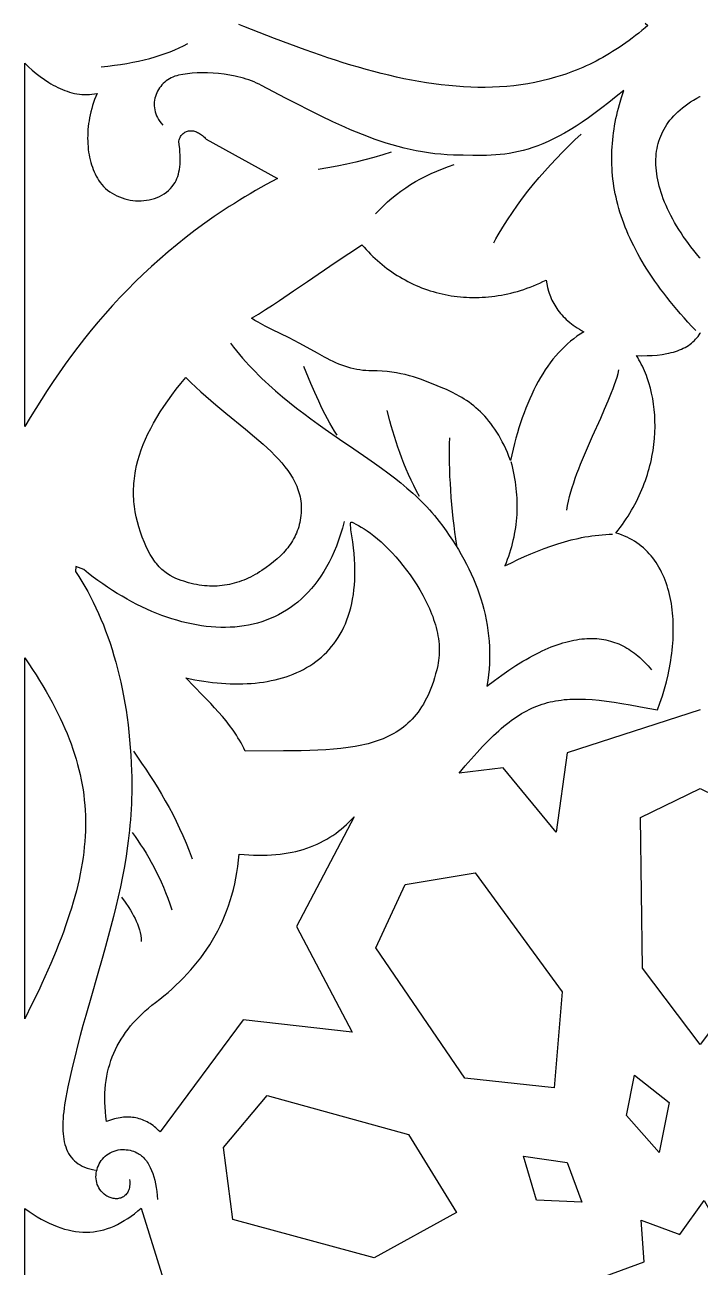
# Model space of a CAD drawing. Extents: x -332 to 348, y -263 to 352.
# Drawn here: x -270.8 to -243.5, y -11 to 39.3 of the extents above; entities that cross this region are included whole.
import ezdxf

# ---------------------------------------------------------------- set-up
doc = ezdxf.new("R2010")
doc.units = 0
doc.layers.add('LAYER_1', color=18, linetype='CONTINUOUS')
doc.layers.add('LAYER_2', color=174, linetype='CONTINUOUS')

msp = doc.modelspace()

# ---------------------------------------------------------------- linework, layer by layer
at = {"layer": 'LAYER_1'}
for points in [[(-245.694, 39.42), (-245.586, 39.326), (-245.693, 39.232), (-245.824, 39.122), (-245.954, 39.015), (-246.085, 38.91), (-246.216, 38.809), (-246.347, 38.711), (-246.479, 38.615), (-246.611, 38.523), (-246.744, 38.433), (-246.877, 38.346), (-247.01, 38.262), (-247.143, 38.18), (-247.277, 38.101), (-247.411, 38.025), (-247.545, 37.952), (-247.68, 37.881), (-247.815, 37.812), (-247.95, 37.746), (-248.086, 37.683), (-248.222, 37.622), (-248.359, 37.564), (-248.495, 37.508), (-248.632, 37.454), (-248.77, 37.403), (-248.908, 37.354), (-249.043, 37.308), (-249.323, 37.221), (-249.602, 37.143), (-249.882, 37.074), (-250.164, 37.014), (-250.447, 36.962), (-250.732, 36.918), (-251.018, 36.881), (-251.305, 36.853), (-251.595, 36.832), (-251.885, 36.818), (-252.177, 36.812), (-252.47, 36.813), (-252.765, 36.82), (-253.061, 36.834), (-253.359, 36.855), (-253.657, 36.882), (-253.957, 36.915), (-254.258, 36.954), (-254.559, 36.999), (-254.862, 37.049), (-255.166, 37.104), (-255.471, 37.165), (-255.776, 37.231), (-256.082, 37.302), (-256.389, 37.377), (-256.697, 37.456), (-257.005, 37.54), (-257.313, 37.628), (-257.622, 37.719), (-257.932, 37.814), (-258.241, 37.913), (-258.551, 38.014), (-258.86, 38.118), (-259.482, 38.336), (-260.102, 38.562), (-260.722, 38.796), (-261.341, 39.036), (-261.959, 39.28), (-262.162, 39.361)], [(-243.463, 29.884), (-243.488, 29.913), (-243.608, 30.055), (-243.723, 30.198), (-243.835, 30.341), (-243.942, 30.483), (-244.045, 30.625), (-244.145, 30.767), (-244.239, 30.909), (-244.33, 31.05), (-244.417, 31.191), (-244.499, 31.331), (-244.577, 31.47), (-244.651, 31.609), (-244.721, 31.747), (-244.786, 31.884), (-244.847, 32.02), (-244.904, 32.155), (-244.957, 32.289), (-245.005, 32.422), (-245.049, 32.553), (-245.088, 32.683), (-245.124, 32.811), (-245.155, 32.938), (-245.182, 33.064), (-245.205, 33.188), (-245.223, 33.31), (-245.238, 33.43), (-245.248, 33.549), (-245.255, 33.665), (-245.257, 33.78), (-245.255, 33.894), (-245.25, 34.005), (-245.24, 34.114), (-245.226, 34.222), (-245.209, 34.328), (-245.188, 34.432), (-245.162, 34.534), (-245.133, 34.635), (-245.1, 34.734), (-245.063, 34.832), (-245.022, 34.928), (-244.977, 35.023), (-244.927, 35.117), (-244.874, 35.209), (-244.815, 35.3), (-244.753, 35.39), (-244.686, 35.479), (-244.613, 35.566), (-244.536, 35.653), (-244.454, 35.738), (-244.367, 35.822), (-244.275, 35.904), (-244.177, 35.986), (-244.073, 36.066), (-243.964, 36.144), (-243.85, 36.221), (-243.729, 36.296), (-243.602, 36.369), (-243.47, 36.44), (-243.463, 36.443)], [(-243.463, 11.565), (-248.853, 9.817), (-249.305, 6.602), (-251.448, 9.208), (-253.239, 8.991), (-252.988, 9.29), (-252.745, 9.571), (-252.51, 9.833), (-252.281, 10.079), (-252.059, 10.308), (-251.842, 10.52), (-251.629, 10.717), (-251.524, 10.809), (-251.419, 10.897), (-251.315, 10.982), (-251.212, 11.063), (-251.109, 11.14), (-251.007, 11.213), (-250.905, 11.283), (-250.803, 11.35), (-250.7, 11.412), (-250.598, 11.472), (-250.496, 11.527), (-250.393, 11.58), (-250.29, 11.629), (-250.186, 11.675), (-250.082, 11.718), (-249.977, 11.757), (-249.871, 11.793), (-249.764, 11.827), (-249.656, 11.857), (-249.547, 11.884), (-249.436, 11.909), (-249.324, 11.93), (-249.211, 11.949), (-249.096, 11.964), (-248.98, 11.978), (-248.861, 11.988), (-248.741, 11.996), (-248.618, 12.001), (-248.494, 12.003), (-248.367, 12.004), (-248.106, 11.997), (-247.835, 11.98), (-247.553, 11.955), (-247.259, 11.921), (-246.952, 11.879), (-246.632, 11.829), (-246.297, 11.771), (-245.946, 11.707), (-245.58, 11.636), (-245.196, 11.559), (-245.092, 11.842), (-244.996, 12.127), (-244.91, 12.414), (-244.832, 12.701), (-244.764, 12.988), (-244.733, 13.132), (-244.705, 13.275), (-244.679, 13.418), (-244.655, 13.561), (-244.634, 13.704), (-244.615, 13.846), (-244.598, 13.987), (-244.584, 14.128), (-244.573, 14.269), (-244.563, 14.408), (-244.557, 14.547), (-244.553, 14.685), (-244.551, 14.822), (-244.552, 14.957), (-244.556, 15.092), (-244.562, 15.226), (-244.57, 15.358), (-244.582, 15.489), (-244.596, 15.619), (-244.612, 15.747), (-244.631, 15.874), (-244.653, 15.999), (-244.678, 16.123), (-244.705, 16.244), (-244.735, 16.364), (-244.768, 16.482), (-244.804, 16.598), (-244.842, 16.712), (-244.883, 16.824), (-244.927, 16.934), (-244.974, 17.042), (-245.024, 17.147), (-245.077, 17.25), (-245.132, 17.35), (-245.191, 17.448), (-245.252, 17.544), (-245.316, 17.636), (-245.383, 17.726), (-245.454, 17.814), (-245.527, 17.898), (-245.603, 17.979), (-245.682, 18.058), (-245.765, 18.133), (-245.85, 18.205), (-245.938, 18.274), (-246.03, 18.339), (-246.125, 18.401), (-246.223, 18.46), (-246.324, 18.515), (-246.428, 18.567), (-246.535, 18.615), (-246.646, 18.659), (-246.759, 18.7), (-246.876, 18.736), (-246.787, 18.849), (-246.701, 18.962), (-246.617, 19.076), (-246.537, 19.191), (-246.458, 19.307), (-246.383, 19.424), (-246.31, 19.541), (-246.24, 19.659), (-246.173, 19.778), (-246.108, 19.897), (-246.046, 20.017), (-245.986, 20.137), (-245.929, 20.258), (-245.875, 20.379), (-245.823, 20.501), (-245.774, 20.622), (-245.727, 20.744), (-245.682, 20.866), (-245.641, 20.989), (-245.601, 21.111), (-245.564, 21.234), (-245.53, 21.356), (-245.498, 21.479), (-245.468, 21.602), (-245.441, 21.724), (-245.416, 21.846), (-245.393, 21.968), (-245.373, 22.09), (-245.339, 22.333), (-245.314, 22.574), (-245.299, 22.814), (-245.292, 23.051), (-245.294, 23.285), (-245.304, 23.517), (-245.323, 23.745), (-245.35, 23.97), (-245.386, 24.191), (-245.429, 24.407), (-245.48, 24.618), (-245.539, 24.824), (-245.606, 25.025), (-245.642, 25.123), (-245.68, 25.22), (-245.72, 25.315), (-245.761, 25.409), (-245.805, 25.501), (-245.85, 25.591), (-245.897, 25.68), (-245.946, 25.766), (-245.996, 25.851), (-246.049, 25.934), (-245.829, 25.929), (-245.615, 25.931), (-245.406, 25.941), (-245.203, 25.957), (-245.007, 25.982), (-244.818, 26.014), (-244.726, 26.033), (-244.637, 26.055), (-244.549, 26.078), (-244.464, 26.104), (-244.381, 26.132), (-244.301, 26.162), (-244.223, 26.195), (-244.148, 26.229), (-244.075, 26.266), (-244.005, 26.306), (-243.937, 26.348), (-243.873, 26.392), (-243.811, 26.439), (-243.753, 26.488), (-243.697, 26.54), (-243.645, 26.595), (-243.596, 26.652), (-243.55, 26.712), (-243.507, 26.774), (-243.468, 26.84), (-243.468, 26.858), (-243.463, 26.849)], [(-270.841, -15.706), (-270.841, -8.664), (-270.671, -8.782), (-270.502, -8.892), (-270.337, -8.994), (-270.173, -9.088), (-270.011, -9.174), (-269.851, -9.253), (-269.693, -9.324), (-269.537, -9.388), (-269.383, -9.444), (-269.23, -9.492), (-269.079, -9.532), (-268.929, -9.565), (-268.781, -9.591), (-268.634, -9.608), (-268.488, -9.618), (-268.344, -9.621), (-268.2, -9.616), (-268.058, -9.603), (-267.917, -9.583), (-267.776, -9.556), (-267.636, -9.521), (-267.497, -9.478), (-267.358, -9.428), (-267.22, -9.371), (-267.083, -9.306), (-266.946, -9.233), (-266.809, -9.153), (-266.672, -9.066), (-266.536, -8.972), (-266.399, -8.87), (-266.263, -8.76), (-266.126, -8.644), (-265.147, -11.769)]]:
    msp.add_lwpolyline(points, dxfattribs=at)
for points in [[(-270.694, 37.651), (-270.541, 37.514), (-270.382, 37.38), (-270.217, 37.251), (-270.047, 37.128), (-269.872, 37.012), (-269.783, 36.958), (-269.692, 36.905), (-269.601, 36.856), (-269.508, 36.809), (-269.414, 36.765), (-269.319, 36.724), (-269.224, 36.686), (-269.127, 36.652), (-269.03, 36.621), (-268.932, 36.594), (-268.833, 36.57), (-268.733, 36.551), (-268.632, 36.536), (-268.531, 36.526), (-268.429, 36.52), (-268.327, 36.518), (-268.224, 36.522), (-268.12, 36.531), (-268.017, 36.545), (-267.912, 36.564), (-267.963, 36.442), (-268.011, 36.319), (-268.054, 36.196), (-268.094, 36.073), (-268.13, 35.95), (-268.163, 35.827), (-268.191, 35.705), (-268.217, 35.583), (-268.238, 35.461), (-268.256, 35.341), (-268.271, 35.22), (-268.282, 35.101), (-268.29, 34.982), (-268.294, 34.865), (-268.296, 34.749), (-268.294, 34.634), (-268.288, 34.52), (-268.28, 34.408), (-268.268, 34.297), (-268.254, 34.188), (-268.236, 34.081), (-268.215, 33.975), (-268.191, 33.872), (-268.165, 33.771), (-268.135, 33.671), (-268.103, 33.575), (-268.067, 33.48), (-268.029, 33.388), (-267.989, 33.299), (-267.945, 33.213), (-267.899, 33.129), (-267.851, 33.048), (-267.789, 32.957), (-267.721, 32.872), (-267.647, 32.791), (-267.568, 32.715), (-267.485, 32.644), (-267.396, 32.578), (-267.304, 32.518), (-267.208, 32.462), (-267.108, 32.412), (-267.006, 32.367), (-266.901, 32.328), (-266.793, 32.295), (-266.684, 32.266), (-266.574, 32.244), (-266.463, 32.227), (-266.351, 32.216), (-266.238, 32.211), (-266.126, 32.212), (-266.015, 32.219), (-265.905, 32.232), (-265.795, 32.252), (-265.688, 32.277), (-265.583, 32.309), (-265.48, 32.347), (-265.38, 32.391), (-265.284, 32.442), (-265.191, 32.5), (-265.103, 32.564), (-265.018, 32.635), (-264.939, 32.713), (-264.865, 32.798), (-264.797, 32.889), (-264.752, 32.96), (-264.711, 33.035), (-264.675, 33.115), (-264.643, 33.199), (-264.616, 33.288), (-264.592, 33.382), (-264.573, 33.482), (-264.559, 33.586), (-264.549, 33.696), (-264.543, 33.812), (-264.541, 33.933), (-264.544, 34.06), (-264.552, 34.193), (-264.564, 34.332), (-264.58, 34.478), (-264.6, 34.629), (-264.585, 34.682), (-264.567, 34.73), (-264.547, 34.775), (-264.525, 34.817), (-264.501, 34.855), (-264.474, 34.889), (-264.446, 34.921), (-264.416, 34.948), (-264.384, 34.973), (-264.351, 34.994), (-264.317, 35.012), (-264.281, 35.026), (-264.244, 35.038), (-264.206, 35.046), (-264.168, 35.052), (-264.128, 35.054), (-264.088, 35.053), (-264.047, 35.05), (-264.006, 35.043), (-263.965, 35.034), (-263.923, 35.021), (-263.882, 35.006), (-263.84, 34.988), (-263.799, 34.968), (-263.758, 34.945), (-263.718, 34.919), (-263.678, 34.891), (-263.638, 34.86), (-263.6, 34.826), (-263.562, 34.791), (-263.526, 34.752), (-263.491, 34.712), (-260.601, 33.115), (-260.828, 32.994), (-261.053, 32.872), (-261.275, 32.748), (-261.495, 32.623), (-261.712, 32.497), (-261.926, 32.369), (-262.138, 32.24), (-262.347, 32.109), (-262.554, 31.977), (-262.758, 31.844), (-262.96, 31.71), (-263.16, 31.574), (-263.357, 31.437), (-263.551, 31.298), (-263.934, 31.018), (-264.307, 30.732), (-264.672, 30.442), (-265.027, 30.147), (-265.375, 29.848), (-265.713, 29.543), (-266.044, 29.235), (-266.367, 28.922), (-266.682, 28.605), (-266.989, 28.284), (-267.29, 27.959), (-267.583, 27.631), (-267.869, 27.298), (-268.149, 26.962), (-268.422, 26.623), (-268.689, 26.28), (-268.949, 25.933), (-269.204, 25.584), (-269.453, 25.232), (-269.697, 24.876), (-269.936, 24.518), (-270.169, 24.157), (-270.398, 23.793), (-270.621, 23.427), (-270.841, 23.059), (-270.841, 37.791)], [(-257.088, 30.328), (-257.003, 30.232), (-256.915, 30.139), (-256.826, 30.048), (-256.735, 29.958), (-256.643, 29.871), (-256.549, 29.787), (-256.454, 29.704), (-256.357, 29.623), (-256.259, 29.545), (-256.16, 29.469), (-256.059, 29.395), (-255.957, 29.324), (-255.853, 29.254), (-255.748, 29.187), (-255.642, 29.122), (-255.535, 29.06), (-255.427, 29), (-255.317, 28.942), (-255.207, 28.886), (-255.095, 28.833), (-254.982, 28.782), (-254.868, 28.734), (-254.754, 28.688), (-254.638, 28.644), (-254.521, 28.603), (-254.404, 28.565), (-254.285, 28.529), (-254.166, 28.495), (-254.046, 28.464), (-253.925, 28.435), (-253.803, 28.409), (-253.681, 28.385), (-253.558, 28.364), (-253.434, 28.346), (-253.31, 28.33), (-253.185, 28.316), (-253.06, 28.306), (-252.934, 28.298), (-252.808, 28.292), (-252.681, 28.29), (-252.554, 28.29), (-252.426, 28.292), (-252.298, 28.297), (-252.169, 28.306), (-252.041, 28.316), (-251.912, 28.33), (-251.782, 28.346), (-251.653, 28.365), (-251.523, 28.387), (-251.394, 28.412), (-251.264, 28.44), (-251.134, 28.47), (-251.004, 28.503), (-250.874, 28.539), (-250.744, 28.578), (-250.614, 28.62), (-250.484, 28.665), (-250.354, 28.713), (-250.224, 28.764), (-250.094, 28.817), (-249.965, 28.874), (-249.836, 28.934), (-249.707, 28.996), (-249.683, 28.843), (-249.651, 28.691), (-249.61, 28.543), (-249.587, 28.469), (-249.562, 28.397), (-249.534, 28.325), (-249.504, 28.253), (-249.472, 28.183), (-249.437, 28.113), (-249.4, 28.044), (-249.361, 27.976), (-249.319, 27.908), (-249.275, 27.842), (-249.228, 27.776), (-249.178, 27.711), (-249.126, 27.647), (-249.071, 27.583), (-249.013, 27.521), (-248.952, 27.459), (-248.889, 27.398), (-248.822, 27.339), (-248.753, 27.28), (-248.681, 27.222), (-248.605, 27.165), (-248.527, 27.109), (-248.445, 27.054), (-248.361, 27), (-248.273, 26.947), (-248.182, 26.895), (-248.321, 26.807), (-248.457, 26.715), (-248.59, 26.616), (-248.719, 26.513), (-248.846, 26.404), (-248.969, 26.29), (-249.089, 26.171), (-249.205, 26.047), (-249.319, 25.918), (-249.429, 25.784), (-249.537, 25.644), (-249.642, 25.501), (-249.743, 25.352), (-249.842, 25.198), (-249.937, 25.04), (-250.03, 24.877), (-250.12, 24.71), (-250.207, 24.538), (-250.292, 24.361), (-250.373, 24.18), (-250.452, 23.995), (-250.529, 23.806), (-250.602, 23.612), (-250.673, 23.414), (-250.742, 23.211), (-250.808, 23.005), (-250.871, 22.795), (-250.932, 22.58), (-250.991, 22.362), (-251.047, 22.139), (-251.101, 21.913), (-251.152, 21.683), (-251.215, 21.847), (-251.279, 22.005), (-251.346, 22.156), (-251.414, 22.302), (-251.484, 22.442), (-251.556, 22.577), (-251.63, 22.706), (-251.706, 22.83), (-251.783, 22.949), (-251.862, 23.063), (-251.943, 23.173), (-252.026, 23.277), (-252.11, 23.378), (-252.195, 23.474), (-252.282, 23.566), (-252.371, 23.654), (-252.461, 23.738), (-252.552, 23.818), (-252.645, 23.895), (-252.739, 23.969), (-252.834, 24.039), (-252.931, 24.106), (-253.029, 24.171), (-253.128, 24.233), (-253.229, 24.292), (-253.33, 24.348), (-253.536, 24.455), (-253.747, 24.554), (-253.961, 24.646), (-254.281, 24.777), (-254.598, 24.901), (-254.758, 24.96), (-254.919, 25.016), (-255.083, 25.068), (-255.25, 25.116), (-255.42, 25.16), (-255.594, 25.2), (-255.774, 25.234), (-255.959, 25.263), (-256.151, 25.286), (-256.35, 25.303), (-256.557, 25.312), (-256.773, 25.315), (-256.892, 25.316), (-257.012, 25.323), (-257.133, 25.335), (-257.255, 25.352), (-257.377, 25.373), (-257.5, 25.399), (-257.622, 25.429), (-257.745, 25.464), (-257.867, 25.502), (-257.989, 25.545), (-258.109, 25.591), (-258.229, 25.64), (-258.347, 25.693), (-258.464, 25.75), (-258.579, 25.809), (-258.692, 25.872), (-258.979, 26.034), (-259.244, 26.181), (-259.719, 26.435), (-260.128, 26.647), (-260.486, 26.826), (-260.804, 26.984), (-261.096, 27.133), (-261.376, 27.284), (-261.514, 27.363), (-261.655, 27.447), (-261.371, 27.62), (-261.087, 27.799), (-260.802, 27.983), (-260.516, 28.17), (-259.945, 28.554), (-259.376, 28.943), (-258.255, 29.712), (-257.708, 30.079), (-257.439, 30.255), (-257.173, 30.425)], [(-264.116, 24.848), (-263.913, 24.655), (-263.709, 24.468), (-263.504, 24.285), (-263.299, 24.106), (-263.094, 23.932), (-262.688, 23.594), (-261.902, 22.953), (-261.532, 22.644), (-261.354, 22.492), (-261.182, 22.34), (-261.016, 22.189), (-260.857, 22.038), (-260.706, 21.886), (-260.562, 21.735), (-260.426, 21.582), (-260.299, 21.428), (-260.182, 21.273), (-260.127, 21.195), (-260.074, 21.116), (-260.024, 21.037), (-259.977, 20.957), (-259.933, 20.877), (-259.891, 20.795), (-259.853, 20.714), (-259.817, 20.631), (-259.784, 20.548), (-259.754, 20.464), (-259.728, 20.379), (-259.705, 20.293), (-259.685, 20.206), (-259.668, 20.118), (-259.655, 20.03), (-259.645, 19.94), (-259.639, 19.849), (-259.636, 19.757), (-259.637, 19.653), (-259.642, 19.552), (-259.65, 19.453), (-259.661, 19.356), (-259.675, 19.262), (-259.693, 19.169), (-259.714, 19.079), (-259.738, 18.991), (-259.765, 18.904), (-259.795, 18.82), (-259.828, 18.737), (-259.863, 18.657), (-259.902, 18.578), (-259.943, 18.5), (-259.986, 18.425), (-260.032, 18.351), (-260.081, 18.278), (-260.132, 18.207), (-260.185, 18.137), (-260.241, 18.069), (-260.298, 18.002), (-260.358, 17.936), (-260.483, 17.808), (-260.616, 17.685), (-260.756, 17.565), (-260.903, 17.449), (-261.055, 17.336), (-261.233, 17.213), (-261.323, 17.156), (-261.414, 17.101), (-261.505, 17.048), (-261.596, 16.999), (-261.688, 16.952), (-261.781, 16.907), (-261.875, 16.866), (-261.969, 16.827), (-262.063, 16.791), (-262.158, 16.757), (-262.254, 16.727), (-262.351, 16.699), (-262.448, 16.675), (-262.545, 16.653), (-262.644, 16.634), (-262.743, 16.618), (-262.842, 16.605), (-262.943, 16.595), (-263.044, 16.588), (-263.145, 16.584), (-263.248, 16.584), (-263.351, 16.586), (-263.455, 16.592), (-263.559, 16.6), (-263.664, 16.612), (-263.77, 16.627), (-263.877, 16.646), (-263.985, 16.667), (-264.093, 16.692), (-264.202, 16.721), (-264.401, 16.778), (-264.506, 16.813), (-264.614, 16.852), (-264.723, 16.898), (-264.834, 16.952), (-264.946, 17.014), (-265.059, 17.086), (-265.171, 17.169), (-265.227, 17.215), (-265.282, 17.264), (-265.338, 17.316), (-265.392, 17.372), (-265.447, 17.431), (-265.501, 17.494), (-265.554, 17.56), (-265.606, 17.631), (-265.658, 17.706), (-265.709, 17.785), (-265.759, 17.868), (-265.808, 17.956), (-265.856, 18.049), (-265.903, 18.146), (-265.996, 18.356), (-266.08, 18.565), (-266.156, 18.774), (-266.222, 18.982), (-266.279, 19.189), (-266.328, 19.396), (-266.367, 19.603), (-266.383, 19.706), (-266.397, 19.81), (-266.409, 19.913), (-266.418, 20.016), (-266.425, 20.12), (-266.43, 20.223), (-266.432, 20.327), (-266.433, 20.43), (-266.431, 20.534), (-266.426, 20.638), (-266.419, 20.742), (-266.41, 20.846), (-266.399, 20.95), (-266.385, 21.054), (-266.37, 21.159), (-266.351, 21.263), (-266.308, 21.473), (-266.255, 21.684), (-266.192, 21.896), (-266.121, 22.11), (-266.039, 22.324), (-265.949, 22.54), (-265.849, 22.758), (-265.739, 22.977), (-265.62, 23.198), (-265.491, 23.421), (-265.352, 23.646), (-265.204, 23.873), (-265.046, 24.103), (-264.879, 24.334), (-264.701, 24.569), (-264.514, 24.806), (-264.317, 25.046)], [(-257.575, 19.177), (-257.546, 19.165), (-257.512, 19.146), (-257.425, 19.095), (-257.374, 19.066), (-257.316, 19.037), (-257.203, 18.979), (-257.084, 18.909), (-256.957, 18.826), (-256.825, 18.73), (-256.688, 18.623), (-256.546, 18.506), (-256.402, 18.377), (-256.255, 18.239), (-256.106, 18.092), (-255.956, 17.935), (-255.807, 17.771), (-255.658, 17.598), (-255.511, 17.419), (-255.366, 17.233), (-255.224, 17.04), (-255.087, 16.842), (-254.954, 16.639), (-254.827, 16.432), (-254.706, 16.221), (-254.593, 16.006), (-254.488, 15.788), (-254.439, 15.678), (-254.392, 15.568), (-254.348, 15.457), (-254.306, 15.346), (-254.267, 15.235), (-254.23, 15.123), (-254.197, 15.011), (-254.166, 14.899), (-254.138, 14.787), (-254.114, 14.676), (-254.093, 14.564), (-254.075, 14.452), (-254.061, 14.34), (-254.05, 14.229), (-254.043, 14.118), (-254.039, 14.008), (-254.04, 13.898), (-254.044, 13.789), (-254.053, 13.68), (-254.066, 13.572), (-254.083, 13.465), (-254.104, 13.358), (-254.144, 13.19), (-254.186, 13.027), (-254.231, 12.87), (-254.279, 12.718), (-254.329, 12.572), (-254.382, 12.43), (-254.437, 12.294), (-254.495, 12.162), (-254.556, 12.036), (-254.619, 11.914), (-254.685, 11.797), (-254.754, 11.685), (-254.825, 11.577), (-254.899, 11.474), (-254.975, 11.375), (-255.055, 11.28), (-255.136, 11.189), (-255.221, 11.103), (-255.308, 11.02), (-255.397, 10.941), (-255.489, 10.866), (-255.584, 10.795), (-255.682, 10.727), (-255.782, 10.663), (-255.884, 10.602), (-255.99, 10.545), (-256.097, 10.491), (-256.208, 10.439), (-256.321, 10.391), (-256.437, 10.346), (-256.555, 10.304), (-256.676, 10.264), (-256.799, 10.228), (-256.925, 10.193), (-257.054, 10.161), (-257.185, 10.132), (-257.319, 10.105), (-257.455, 10.08), (-257.736, 10.036), (-258.027, 10), (-258.328, 9.971), (-258.64, 9.948), (-258.962, 9.93), (-259.294, 9.917), (-259.636, 9.908), (-259.989, 9.902), (-260.352, 9.899), (-261.906, 9.894), (-261.961, 10.007), (-262.018, 10.117), (-262.077, 10.225), (-262.138, 10.331), (-262.201, 10.435), (-262.265, 10.536), (-262.399, 10.735), (-262.539, 10.927), (-262.683, 11.114), (-262.833, 11.296), (-262.988, 11.474), (-263.146, 11.648), (-263.307, 11.821), (-263.638, 12.163), (-263.976, 12.507), (-264.317, 12.858), (-264.135, 12.819), (-263.952, 12.784), (-263.77, 12.752), (-263.589, 12.723), (-263.409, 12.697), (-263.229, 12.675), (-263.05, 12.657), (-262.872, 12.642), (-262.696, 12.63), (-262.52, 12.622), (-262.346, 12.618), (-262.173, 12.617), (-262.002, 12.62), (-261.833, 12.627), (-261.665, 12.638), (-261.499, 12.652), (-261.334, 12.671), (-261.172, 12.693), (-261.012, 12.719), (-260.854, 12.749), (-260.699, 12.783), (-260.545, 12.821), (-260.395, 12.864), (-260.247, 12.91), (-260.101, 12.961), (-259.959, 13.015), (-259.819, 13.074), (-259.682, 13.138), (-259.548, 13.206), (-259.418, 13.278), (-259.291, 13.354), (-259.167, 13.435), (-259.047, 13.521), (-258.93, 13.611), (-258.817, 13.705), (-258.708, 13.805), (-258.602, 13.908), (-258.501, 14.017), (-258.403, 14.13), (-258.31, 14.248), (-258.221, 14.371), (-258.137, 14.499), (-258.057, 14.632), (-257.981, 14.77), (-257.91, 14.912), (-257.844, 15.06), (-257.783, 15.212), (-257.727, 15.37), (-257.675, 15.533), (-257.629, 15.701), (-257.589, 15.875), (-257.553, 16.053), (-257.523, 16.237), (-257.499, 16.426), (-257.48, 16.621), (-257.467, 16.821), (-257.46, 17.026), (-257.458, 17.237), (-257.463, 17.454), (-257.474, 17.676), (-257.491, 17.904), (-257.515, 18.137), (-257.545, 18.376), (-257.581, 18.621), (-257.619, 18.869), (-257.631, 18.962), (-257.638, 19.036), (-257.64, 19.093), (-257.638, 19.135), (-257.63, 19.163), (-257.624, 19.172), (-257.617, 19.178), (-257.609, 19.182), (-257.599, 19.183)], [(-270.685, 13.437), (-270.534, 13.208), (-270.389, 12.982), (-270.248, 12.757), (-270.113, 12.535), (-269.983, 12.314), (-269.858, 12.095), (-269.739, 11.877), (-269.625, 11.661), (-269.515, 11.446), (-269.411, 11.233), (-269.312, 11.02), (-269.218, 10.809), (-269.129, 10.599), (-269.046, 10.39), (-268.967, 10.181), (-268.893, 9.973), (-268.824, 9.765), (-268.761, 9.558), (-268.702, 9.352), (-268.648, 9.145), (-268.6, 8.939), (-268.556, 8.733), (-268.517, 8.526), (-268.483, 8.32), (-268.454, 8.113), (-268.43, 7.906), (-268.411, 7.698), (-268.396, 7.49), (-268.387, 7.281), (-268.382, 7.071), (-268.382, 6.861), (-268.387, 6.649), (-268.396, 6.437), (-268.411, 6.223), (-268.43, 6.008), (-268.454, 5.791), (-268.483, 5.573), (-268.516, 5.353), (-268.554, 5.132), (-268.597, 4.909), (-268.645, 4.684), (-268.697, 4.456), (-268.753, 4.227), (-268.815, 3.996), (-268.881, 3.762), (-268.951, 3.526), (-269.027, 3.287), (-269.106, 3.046), (-269.191, 2.801), (-269.279, 2.554), (-269.373, 2.305), (-269.471, 2.052), (-269.573, 1.796), (-269.68, 1.536), (-269.791, 1.273), (-269.907, 1.007), (-270.027, 0.738), (-270.152, 0.464), (-270.281, 0.187), (-270.552, -0.379), (-270.841, -0.961), (-270.841, 13.668)], [(-241.051, 7.203), (-241.123, 1.082), (-243.463, -2.013), (-245.803, 1.082), (-245.875, 7.203), (-243.463, 8.368)], [(-259.822, 2.772), (-257.574, -1.515), (-261.989, -1.011), (-265.361, -5.55), (-265.416, -5.494), (-265.472, -5.441), (-265.529, -5.39), (-265.587, -5.343), (-265.645, -5.298), (-265.704, -5.256), (-265.764, -5.216), (-265.825, -5.18), (-265.887, -5.146), (-265.949, -5.115), (-266.012, -5.087), (-266.077, -5.061), (-266.141, -5.038), (-266.207, -5.018), (-266.274, -5.001), (-266.341, -4.986), (-266.409, -4.975), (-266.478, -4.966), (-266.548, -4.959), (-266.618, -4.956), (-266.69, -4.955), (-266.762, -4.957), (-266.835, -4.962), (-266.909, -4.97), (-266.983, -4.98), (-267.059, -4.993), (-267.135, -5.009), (-267.212, -5.028), (-267.369, -5.073), (-267.529, -5.13), (-267.555, -4.93), (-267.575, -4.735), (-267.589, -4.543), (-267.597, -4.355), (-267.598, -4.17), (-267.594, -3.989), (-267.584, -3.812), (-267.568, -3.637), (-267.546, -3.466), (-267.519, -3.299), (-267.485, -3.134), (-267.446, -2.973), (-267.402, -2.814), (-267.351, -2.659), (-267.296, -2.507), (-267.234, -2.357), (-267.168, -2.21), (-267.096, -2.067), (-267.018, -1.925), (-266.936, -1.787), (-266.848, -1.651), (-266.755, -1.517), (-266.656, -1.386), (-266.553, -1.258), (-266.445, -1.132), (-266.331, -1.008), (-266.213, -0.886), (-266.09, -0.766), (-265.962, -0.649), (-265.829, -0.534), (-265.691, -0.42), (-265.549, -0.309), (-265.375, -0.173), (-265.204, -0.035), (-265.037, 0.106), (-264.874, 0.25), (-264.715, 0.397), (-264.559, 0.546), (-264.407, 0.699), (-264.259, 0.855), (-264.115, 1.014), (-263.976, 1.176), (-263.841, 1.342), (-263.71, 1.511), (-263.583, 1.684), (-263.461, 1.86), (-263.344, 2.039), (-263.232, 2.222), (-263.124, 2.409), (-263.021, 2.6), (-262.923, 2.795), (-262.831, 2.994), (-262.743, 3.197), (-262.661, 3.403), (-262.584, 3.614), (-262.513, 3.83), (-262.447, 4.049), (-262.387, 4.273), (-262.333, 4.502), (-262.284, 4.735), (-262.241, 4.972), (-262.205, 5.215), (-262.174, 5.462), (-262.15, 5.713), (-261.951, 5.694), (-261.756, 5.68), (-261.565, 5.671), (-261.378, 5.666), (-261.194, 5.666), (-261.014, 5.67), (-260.838, 5.679), (-260.665, 5.692), (-260.496, 5.71), (-260.33, 5.732), (-260.167, 5.759), (-260.009, 5.789), (-259.853, 5.824), (-259.701, 5.863), (-259.552, 5.906), (-259.407, 5.954), (-259.264, 6.005), (-259.125, 6.06), (-258.99, 6.12), (-258.857, 6.183), (-258.727, 6.25), (-258.6, 6.32), (-258.477, 6.395), (-258.356, 6.473), (-258.239, 6.555), (-258.124, 6.64), (-258.012, 6.729), (-257.903, 6.822), (-257.796, 6.918), (-257.693, 7.017), (-257.592, 7.12), (-257.494, 7.226)], [(-249.057, 0.127), (-249.377, -3.762), (-253.009, -3.369), (-256.613, 1.914), (-255.416, 4.486), (-252.582, 4.948)], [(-244.716, -4.363), (-245.131, -6.39), (-246.444, -4.889), (-246.12, -3.253)], [(-255.289, -5.655), (-253.338, -8.818), (-256.68, -10.666), (-262.404, -9.108), (-262.785, -6.188), (-261.022, -4.079)], [(-248.848, -6.797), (-248.262, -8.408), (-250.099, -8.317), (-250.629, -6.542)], [(-242.472, -9.814), (-240.847, -9.396), (-241.144, -11.073), (-239.635, -11.814), (-240.924, -12.904), (-240.237, -14.458), (-241.914, -14.451), (-242.371, -16.091), (-243.651, -14.99), (-245.038, -15.947), (-245.322, -14.269), (-246.991, -14.096), (-246.146, -12.624), (-247.315, -11.402), (-245.737, -10.826), (-245.859, -9.127), (-244.286, -9.716), (-243.305, -8.335)]]:
    msp.add_lwpolyline(points, close=True, dxfattribs=at)
at = {"layer": 'LAYER_2'}
for points in [[(-267.741, 37.643), (-267.474, 37.674), (-267.213, 37.708), (-266.958, 37.746), (-266.709, 37.787), (-266.466, 37.831), (-266.23, 37.88), (-265.999, 37.932), (-265.776, 37.988), (-265.559, 38.048), (-265.349, 38.112), (-265.146, 38.181), (-264.95, 38.253), (-264.761, 38.33), (-264.58, 38.411), (-264.406, 38.497), (-264.239, 38.588)], [(-243.644, 26.945), (-243.805, 27.118), (-243.962, 27.289), (-244.115, 27.459), (-244.264, 27.629), (-244.408, 27.797), (-244.548, 27.964), (-244.683, 28.131), (-244.815, 28.297), (-244.942, 28.462), (-245.065, 28.626), (-245.184, 28.789), (-245.299, 28.951), (-245.41, 29.113), (-245.517, 29.274), (-245.62, 29.434), (-245.719, 29.593), (-245.814, 29.752), (-245.905, 29.91), (-245.993, 30.067), (-246.077, 30.224), (-246.157, 30.379), (-246.233, 30.535), (-246.306, 30.689), (-246.375, 30.843), (-246.44, 30.997), (-246.502, 31.149), (-246.56, 31.302), (-246.615, 31.453), (-246.666, 31.604), (-246.714, 31.755), (-246.759, 31.905), (-246.8, 32.055), (-246.838, 32.204), (-246.872, 32.353), (-246.904, 32.501), (-246.932, 32.649), (-246.957, 32.797), (-246.979, 32.944), (-246.997, 33.091), (-247.013, 33.237), (-247.026, 33.383), (-247.035, 33.529), (-247.042, 33.674), (-247.046, 33.819), (-247.046, 33.964), (-247.044, 34.109), (-247.04, 34.253), (-247.032, 34.398), (-247.022, 34.542), (-247.008, 34.686), (-246.993, 34.829), (-246.974, 34.973), (-246.953, 35.116), (-246.93, 35.259), (-246.904, 35.402), (-246.875, 35.546), (-246.844, 35.689), (-246.81, 35.831), (-246.775, 35.974), (-246.736, 36.117), (-246.653, 36.403), (-246.561, 36.689), (-246.866, 36.436), (-247.161, 36.199), (-247.445, 35.978), (-247.72, 35.773), (-247.986, 35.582), (-248.243, 35.406), (-248.492, 35.243), (-248.733, 35.094), (-248.966, 34.957), (-249.193, 34.832), (-249.414, 34.719), (-249.629, 34.617), (-249.839, 34.526), (-250.044, 34.444), (-250.244, 34.372), (-250.441, 34.309), (-250.635, 34.254), (-250.825, 34.207), (-251.013, 34.167), (-251.2, 34.134), (-251.385, 34.107), (-251.569, 34.086), (-251.753, 34.07), (-251.936, 34.059), (-252.121, 34.051), (-252.306, 34.048), (-252.682, 34.048), (-253.069, 34.056), (-253.469, 34.068), (-253.723, 34.079), (-253.975, 34.097), (-254.225, 34.123), (-254.475, 34.155), (-254.723, 34.194), (-254.97, 34.24), (-255.215, 34.291), (-255.46, 34.349), (-255.704, 34.412), (-255.948, 34.481), (-256.19, 34.555), (-256.432, 34.633), (-256.673, 34.717), (-256.913, 34.805), (-257.154, 34.897), (-257.393, 34.994), (-257.633, 35.094), (-257.872, 35.198), (-258.111, 35.305), (-258.351, 35.415), (-258.829, 35.644), (-259.308, 35.882), (-259.788, 36.127), (-260.271, 36.378), (-261.244, 36.89), (-261.344, 36.94), (-261.446, 36.988), (-261.549, 37.032), (-261.654, 37.074), (-261.761, 37.113), (-261.869, 37.149), (-261.978, 37.183), (-262.088, 37.214), (-262.2, 37.243), (-262.311, 37.269), (-262.536, 37.314), (-262.762, 37.349), (-262.987, 37.375), (-263.21, 37.393), (-263.43, 37.402), (-263.645, 37.404), (-263.855, 37.398), (-264.057, 37.385), (-264.25, 37.365), (-264.434, 37.339), (-264.607, 37.306), (-264.686, 37.287), (-264.764, 37.262), (-264.839, 37.233), (-264.911, 37.199), (-264.981, 37.161), (-265.048, 37.119), (-265.112, 37.073), (-265.172, 37.023), (-265.23, 36.97), (-265.283, 36.913), (-265.334, 36.854), (-265.38, 36.792), (-265.422, 36.727), (-265.46, 36.659), (-265.494, 36.59), (-265.524, 36.518), (-265.548, 36.445), (-265.568, 36.37), (-265.583, 36.294), (-265.593, 36.217), (-265.598, 36.139), (-265.597, 36.06), (-265.59, 35.981), (-265.578, 35.901), (-265.56, 35.821), (-265.535, 35.742), (-265.505, 35.663), (-265.468, 35.584), (-265.424, 35.506), (-265.374, 35.43), (-265.316, 35.354), (-265.252, 35.28)], [(-251.834, 30.507), (-251.745, 30.667), (-251.654, 30.826), (-251.467, 31.138), (-251.274, 31.444), (-251.075, 31.743), (-250.87, 32.036), (-250.66, 32.323), (-250.443, 32.604), (-250.222, 32.88), (-249.995, 33.151), (-249.764, 33.416), (-249.529, 33.677), (-249.289, 33.933), (-249.045, 34.186), (-248.797, 34.434), (-248.545, 34.678), (-248.291, 34.919)], [(-255.984, 34.184), (-256.334, 34.074), (-256.69, 33.971), (-257.052, 33.873), (-257.42, 33.783), (-257.794, 33.698), (-258.174, 33.62), (-258.56, 33.548), (-258.952, 33.482)], [(-256.622, 31.677), (-256.465, 31.846), (-256.301, 32.009), (-256.133, 32.167), (-255.958, 32.318), (-255.778, 32.464), (-255.593, 32.604), (-255.401, 32.738), (-255.205, 32.867), (-255.002, 32.989), (-254.795, 33.106), (-254.581, 33.216), (-254.362, 33.321), (-254.137, 33.42), (-253.907, 33.513), (-253.671, 33.601), (-253.43, 33.682)], [(-262.502, 26.435), (-262.382, 26.28), (-262.261, 26.127), (-262.137, 25.977), (-262.012, 25.831), (-261.885, 25.686), (-261.757, 25.545), (-261.627, 25.406), (-261.495, 25.27), (-261.362, 25.136), (-261.228, 25.005), (-261.092, 24.876), (-260.955, 24.749), (-260.678, 24.501), (-260.397, 24.261), (-260.113, 24.029), (-259.826, 23.803), (-259.536, 23.583), (-259.246, 23.368), (-258.954, 23.158), (-258.662, 22.952), (-258.08, 22.549), (-257.503, 22.155), (-256.938, 21.764), (-256.66, 21.568), (-256.388, 21.371), (-256.12, 21.173), (-255.858, 20.971), (-255.602, 20.767), (-255.354, 20.56), (-255.113, 20.348), (-254.995, 20.24), (-254.88, 20.131), (-254.766, 20.02), (-254.655, 19.908), (-254.547, 19.795), (-254.44, 19.68), (-254.337, 19.563), (-254.235, 19.444), (-254.137, 19.324), (-254.041, 19.201), (-253.901, 19.015), (-253.765, 18.827), (-253.633, 18.638), (-253.505, 18.448), (-253.382, 18.256), (-253.264, 18.064), (-253.15, 17.87), (-253.041, 17.674), (-252.936, 17.478), (-252.837, 17.28), (-252.743, 17.08), (-252.654, 16.879), (-252.57, 16.677), (-252.492, 16.473), (-252.419, 16.268), (-252.351, 16.061), (-252.289, 15.853), (-252.233, 15.643), (-252.183, 15.431), (-252.139, 15.218), (-252.1, 15.003), (-252.068, 14.787), (-252.042, 14.568), (-252.023, 14.348), (-252.009, 14.126), (-252.003, 13.903), (-252.003, 13.677), (-252.01, 13.45), (-252.023, 13.22), (-252.044, 12.989), (-252.071, 12.756), (-252.106, 12.521), (-251.801, 12.755), (-251.504, 12.973), (-251.214, 13.176), (-250.931, 13.362), (-250.655, 13.533), (-250.52, 13.612), (-250.387, 13.688), (-250.255, 13.76), (-250.124, 13.828), (-249.996, 13.893), (-249.869, 13.954), (-249.744, 14.011), (-249.62, 14.065), (-249.498, 14.115), (-249.378, 14.162), (-249.259, 14.205), (-249.142, 14.244), (-249.026, 14.28), (-248.912, 14.313), (-248.799, 14.343), (-248.688, 14.369), (-248.578, 14.391), (-248.47, 14.411), (-248.363, 14.427), (-248.258, 14.44), (-248.154, 14.45), (-248.052, 14.456), (-247.951, 14.46), (-247.851, 14.46), (-247.753, 14.458), (-247.656, 14.452), (-247.561, 14.443), (-247.467, 14.432), (-247.374, 14.417), (-247.282, 14.4), (-247.192, 14.379), (-247.103, 14.356), (-247.015, 14.33), (-246.929, 14.301), (-246.844, 14.27), (-246.76, 14.236), (-246.677, 14.199), (-246.595, 14.159), (-246.515, 14.117), (-246.436, 14.072), (-246.358, 14.025), (-246.281, 13.976), (-246.205, 13.923), (-246.13, 13.869), (-246.056, 13.811), (-245.984, 13.752), (-245.912, 13.69), (-245.842, 13.626), (-245.704, 13.491), (-245.57, 13.347), (-245.44, 13.194)], [(-258.181, 22.703), (-258.284, 22.863), (-258.384, 23.027), (-258.481, 23.196), (-258.575, 23.369), (-258.667, 23.544), (-258.756, 23.722), (-258.842, 23.901), (-258.926, 24.082), (-259.089, 24.443), (-259.243, 24.801), (-259.534, 25.488)], [(-248.869, 19.67), (-248.837, 19.85), (-248.799, 20.033), (-248.755, 20.217), (-248.705, 20.402), (-248.65, 20.589), (-248.59, 20.777), (-248.526, 20.966), (-248.458, 21.155), (-248.387, 21.345), (-248.313, 21.535), (-248.157, 21.914), (-247.994, 22.292), (-247.827, 22.667), (-247.495, 23.401), (-247.337, 23.756), (-247.188, 24.102), (-247.052, 24.435), (-246.99, 24.598), (-246.932, 24.756), (-246.879, 24.911), (-246.832, 25.062), (-246.79, 25.209), (-246.754, 25.352)], [(-254.842, 20.215), (-254.962, 20.439), (-255.075, 20.662), (-255.183, 20.886), (-255.285, 21.11), (-255.382, 21.333), (-255.473, 21.556), (-255.56, 21.778), (-255.642, 21.999), (-255.719, 22.218), (-255.792, 22.437), (-255.861, 22.653), (-255.926, 22.867), (-255.987, 23.079), (-256.045, 23.289), (-256.153, 23.7)], [(-253.328, 18.229), (-253.367, 18.495), (-253.403, 18.767), (-253.438, 19.045), (-253.47, 19.326), (-253.5, 19.611), (-253.527, 19.897), (-253.552, 20.184), (-253.573, 20.47), (-253.591, 20.754), (-253.606, 21.036), (-253.616, 21.313), (-253.623, 21.586), (-253.626, 21.852), (-253.625, 22.111), (-253.619, 22.361), (-253.608, 22.601)], [(-251.141, 21.642), (-251.104, 21.503), (-251.071, 21.365), (-251.04, 21.228), (-251.012, 21.091), (-250.987, 20.955), (-250.965, 20.819), (-250.946, 20.683), (-250.929, 20.548), (-250.916, 20.414), (-250.905, 20.28), (-250.897, 20.146), (-250.892, 20.013), (-250.89, 19.88), (-250.89, 19.747), (-250.894, 19.615), (-250.9, 19.483), (-250.909, 19.351), (-250.921, 19.22), (-250.936, 19.089), (-250.953, 18.958), (-250.973, 18.827), (-250.997, 18.697), (-251.022, 18.567), (-251.051, 18.437), (-251.082, 18.307), (-251.117, 18.178), (-251.154, 18.049), (-251.193, 17.919), (-251.236, 17.79), (-251.281, 17.661), (-251.329, 17.532), (-251.38, 17.403), (-251.118, 17.533), (-250.854, 17.658), (-250.589, 17.779), (-250.322, 17.895), (-250.053, 18.006), (-249.783, 18.111), (-249.512, 18.209), (-249.239, 18.3), (-248.965, 18.382), (-248.69, 18.456), (-248.413, 18.521), (-248.274, 18.55), (-248.135, 18.577), (-247.995, 18.601), (-247.855, 18.622), (-247.715, 18.64), (-247.575, 18.656), (-247.434, 18.668), (-247.293, 18.678), (-247.152, 18.685), (-247.011, 18.688)], [(-257.89, 19.198), (-257.962, 18.938), (-258.039, 18.687), (-258.121, 18.444), (-258.209, 18.21), (-258.302, 17.985), (-258.4, 17.769), (-258.503, 17.561), (-258.611, 17.362), (-258.723, 17.171), (-258.84, 16.988), (-258.962, 16.814), (-259.087, 16.648), (-259.217, 16.489), (-259.351, 16.339), (-259.49, 16.197), (-259.631, 16.063), (-259.777, 15.937), (-259.926, 15.818), (-260.079, 15.707), (-260.235, 15.603), (-260.394, 15.507), (-260.557, 15.419), (-260.722, 15.338), (-260.891, 15.264), (-261.062, 15.197), (-261.236, 15.137), (-261.412, 15.085), (-261.591, 15.039), (-261.772, 15), (-261.955, 14.969), (-262.141, 14.943), (-262.328, 14.925), (-262.517, 14.913), (-262.708, 14.908), (-262.9, 14.909), (-263.094, 14.916), (-263.289, 14.93), (-263.486, 14.95), (-263.683, 14.976), (-263.882, 15.009), (-264.081, 15.047), (-264.281, 15.091), (-264.482, 15.141), (-264.683, 15.197), (-264.885, 15.258), (-265.087, 15.325), (-265.289, 15.398), (-265.491, 15.476), (-265.693, 15.559), (-265.895, 15.648), (-266.097, 15.742), (-266.298, 15.841), (-266.498, 15.945), (-266.698, 16.055), (-266.897, 16.169), (-267.095, 16.288), (-267.292, 16.412), (-267.488, 16.54), (-267.683, 16.673), (-267.876, 16.811), (-268.068, 16.953), (-268.258, 17.1), (-268.446, 17.251), (-268.774, 17.385), (-268.784, 17.172), (-268.656, 16.976), (-268.531, 16.775), (-268.41, 16.57), (-268.292, 16.36), (-268.178, 16.146), (-268.067, 15.927), (-267.959, 15.704), (-267.855, 15.476), (-267.755, 15.244), (-267.658, 15.008), (-267.565, 14.767), (-267.475, 14.522), (-267.389, 14.273), (-267.307, 14.019), (-267.228, 13.762), (-267.154, 13.5), (-267.083, 13.234), (-267.016, 12.964), (-266.952, 12.689), (-266.893, 12.411), (-266.838, 12.128), (-266.787, 11.841), (-266.74, 11.551), (-266.697, 11.256), (-266.658, 10.957), (-266.623, 10.655), (-266.592, 10.348), (-266.566, 10.038), (-266.544, 9.723), (-266.526, 9.405), (-266.513, 9.083), (-266.507, 8.858), (-266.503, 8.635), (-266.503, 8.413), (-266.506, 8.192), (-266.511, 7.973), (-266.519, 7.754), (-266.53, 7.537), (-266.544, 7.321), (-266.56, 7.106), (-266.579, 6.892), (-266.599, 6.679), (-266.623, 6.467), (-266.648, 6.256), (-266.676, 6.046), (-266.737, 5.629), (-266.806, 5.214), (-266.882, 4.802), (-266.965, 4.393), (-267.054, 3.986), (-267.148, 3.581), (-267.247, 3.177), (-267.351, 2.775), (-267.458, 2.374), (-267.567, 1.973), (-267.68, 1.573), (-267.909, 0.773), (-268.141, -0.029), (-268.371, -0.835), (-268.484, -1.241), (-268.595, -1.649), (-268.702, -2.058), (-268.806, -2.471), (-268.906, -2.886), (-269.002, -3.305), (-269.092, -3.727), (-269.176, -4.152), (-269.203, -4.303), (-269.227, -4.451), (-269.249, -4.595), (-269.267, -4.737), (-269.281, -4.875), (-269.292, -5.01), (-269.3, -5.141), (-269.303, -5.269), (-269.303, -5.394), (-269.299, -5.515), (-269.291, -5.632), (-269.279, -5.746), (-269.262, -5.855), (-269.241, -5.961), (-269.215, -6.063), (-269.185, -6.161), (-269.15, -6.254), (-269.11, -6.343), (-269.065, -6.428), (-269.015, -6.509), (-268.96, -6.585), (-268.899, -6.656), (-268.833, -6.723), (-268.761, -6.785), (-268.684, -6.842), (-268.601, -6.894), (-268.512, -6.942), (-268.417, -6.984), (-268.315, -7.021), (-268.208, -7.053), (-268.094, -7.08), (-267.973, -7.101)], [(-266.442, 9.886), (-266.107, 9.401), (-265.941, 9.156), (-265.778, 8.907), (-265.616, 8.655), (-265.456, 8.4), (-265.3, 8.14), (-265.146, 7.875), (-264.995, 7.605), (-264.848, 7.329), (-264.704, 7.047), (-264.565, 6.759), (-264.43, 6.463), (-264.299, 6.159), (-264.174, 5.847), (-264.054, 5.527)], [(-266.485, 6.594), (-266.371, 6.431), (-266.258, 6.265), (-266.146, 6.095), (-266.035, 5.923), (-265.927, 5.747), (-265.82, 5.566), (-265.715, 5.382), (-265.612, 5.192), (-265.511, 4.997), (-265.413, 4.796), (-265.317, 4.59), (-265.224, 4.377), (-265.135, 4.157), (-265.048, 3.93), (-264.964, 3.696), (-264.884, 3.454)], [(-266.922, 3.972), (-266.771, 3.758), (-266.627, 3.542), (-266.559, 3.434), (-266.494, 3.324), (-266.433, 3.214), (-266.375, 3.104), (-266.322, 2.992), (-266.275, 2.879), (-266.232, 2.765), (-266.196, 2.649), (-266.167, 2.533), (-266.144, 2.414), (-266.129, 2.295), (-266.121, 2.173)], [(-266.596, -7.489), (-266.59, -7.559), (-266.589, -7.625), (-266.59, -7.689), (-266.596, -7.748), (-266.605, -7.804), (-266.617, -7.857), (-266.632, -7.907), (-266.651, -7.953), (-266.672, -7.996), (-266.696, -8.035), (-266.722, -8.072), (-266.75, -8.105), (-266.781, -8.135), (-266.813, -8.161), (-266.848, -8.185), (-266.884, -8.205), (-266.922, -8.223), (-266.96, -8.237), (-267.001, -8.248), (-267.042, -8.256), (-267.084, -8.262), (-267.126, -8.264), (-267.169, -8.263), (-267.213, -8.26), (-267.256, -8.253), (-267.3, -8.244), (-267.343, -8.232), (-267.386, -8.217), (-267.429, -8.199), (-267.471, -8.179), (-267.512, -8.155), (-267.553, -8.129), (-267.624, -8.076), (-267.689, -8.018), (-267.746, -7.957), (-267.795, -7.892), (-267.838, -7.825), (-267.874, -7.755), (-267.904, -7.683), (-267.926, -7.609), (-267.943, -7.534), (-267.953, -7.458), (-267.957, -7.381), (-267.955, -7.303), (-267.947, -7.226), (-267.934, -7.15), (-267.914, -7.074), (-267.89, -6.999), (-267.86, -6.926), (-267.825, -6.855), (-267.785, -6.786), (-267.741, -6.72), (-267.691, -6.657), (-267.637, -6.597), (-267.579, -6.541), (-267.516, -6.489), (-267.449, -6.442), (-267.378, -6.4), (-267.304, -6.363), (-267.225, -6.331), (-267.143, -6.306), (-267.058, -6.287), (-266.969, -6.274), (-266.877, -6.269), (-266.802, -6.27), (-266.727, -6.275), (-266.652, -6.284), (-266.578, -6.298), (-266.506, -6.316), (-266.434, -6.338), (-266.365, -6.365), (-266.297, -6.397), (-266.248, -6.424), (-266.2, -6.454), (-266.153, -6.486), (-266.109, -6.521), (-266.066, -6.558), (-266.025, -6.598), (-265.986, -6.64), (-265.948, -6.684), (-265.912, -6.73), (-265.878, -6.779), (-265.845, -6.83), (-265.813, -6.883), (-265.755, -6.994), (-265.702, -7.113), (-265.655, -7.24), (-265.613, -7.373), (-265.577, -7.513), (-265.545, -7.659), (-265.517, -7.811), (-265.494, -7.969), (-265.474, -8.131), (-265.459, -8.298)]]:
    msp.add_lwpolyline(points, dxfattribs=at)

doc.saveas('drawing.dxf')
